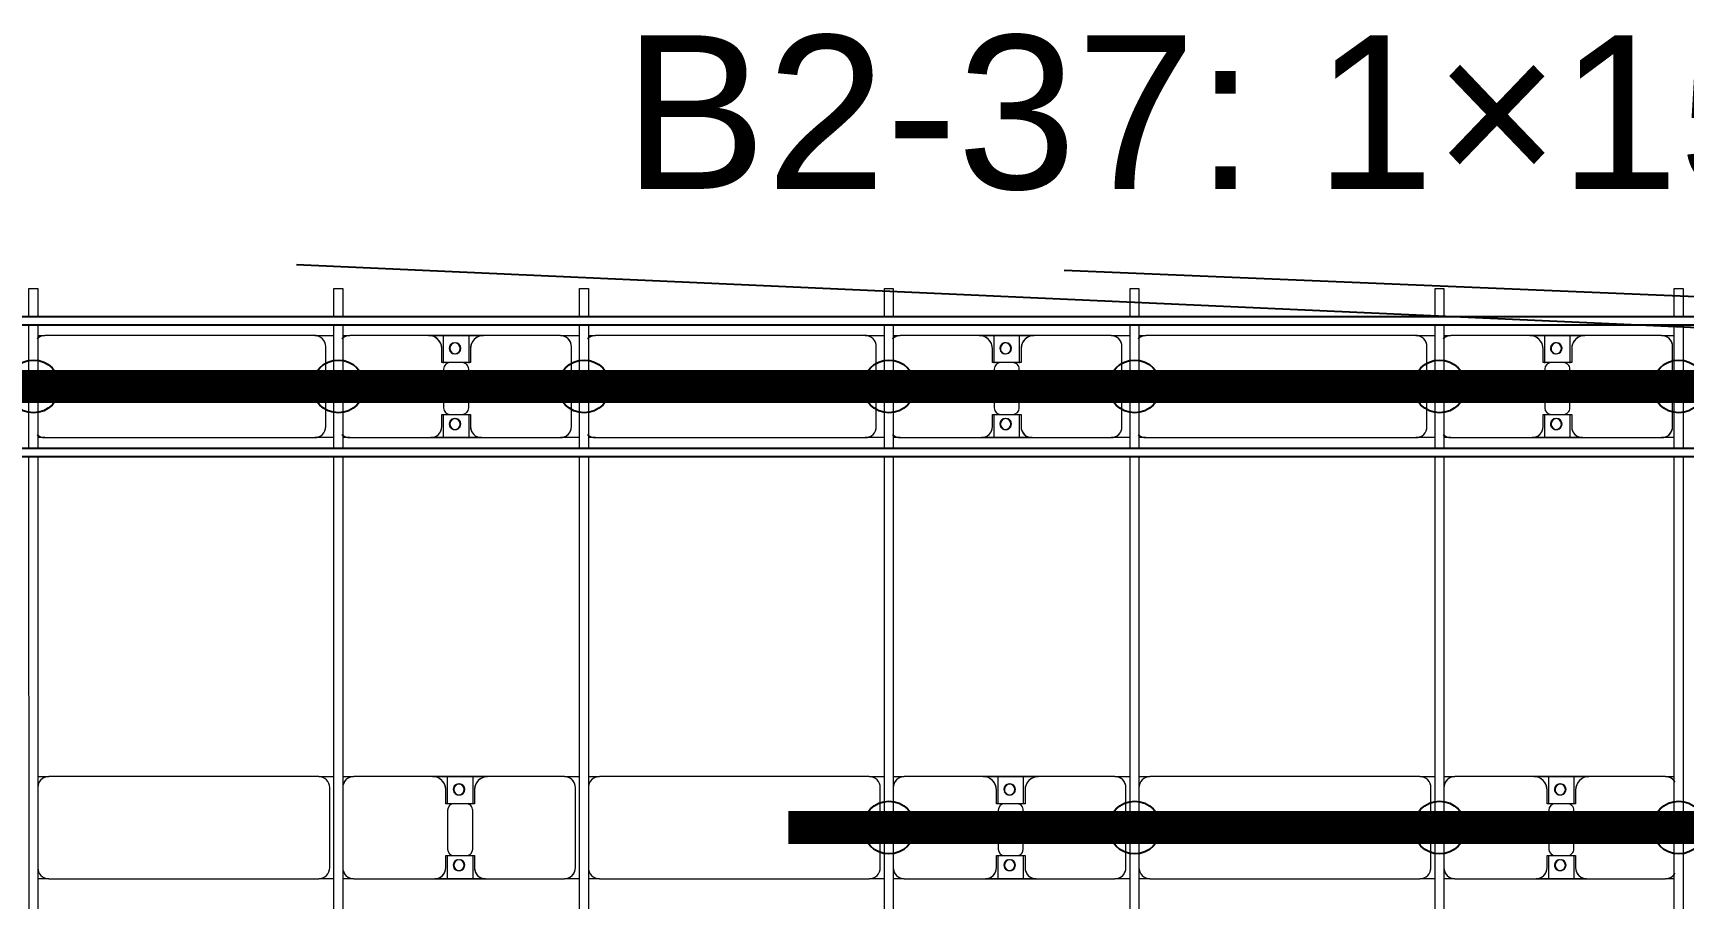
# Model space of a CAD drawing. Header units: millimetres. Extents: x -248177 to 167033, y 156986 to 268923.
# Drawn here: x -239125 to -231603, y 232405 to 236351 of the extents above; entities that cross this region are included whole.
import ezdxf

# ---------------------------------------------------------------- set-up
doc = ezdxf.new("R2010")
doc.units = ezdxf.units.MM
for name, color, linetype, lineweight in [('A-DETL-MBND', 5, 'Continuous', 9), ('A-GENM', 13, 'Continuous', 9), ('S-BEAM', 12, 'Continuous', 9)]:
    doc.layers.add(name, color=color, linetype=linetype, lineweight=lineweight)
for name, color, linetype in [('GC-DAY NEO', 5, 'Continuous'), ('GC-GHI CHU', 2, 'Continuous'), ('GC-HOP 40x60 GIA CUONG', 1, 'Continuous')]:
    doc.layers.add(name, color=color, linetype=linetype)
doc.styles.add('GC_VN', font='arial.ttf')

# ---------------------------------------------------------------- blocks, each defined once
blk = doc.blocks.new('Dai phao do pin - DẢI PHAO ĐỠ PIN-15697-BỐ TRÍ KHUNG KẾT CẤU BÈ PIN 02')
at = {"layer": 'A-DETL-MBND', "color": 8}
for p, q in [((-652.2, 241.6), (-620.3, 241.6)), ((-652.2, 241.6), (-620.3, 241.6)), ((610.3, 241.6), (-620.3, 241.6)), ((610.3, 241.6), (697.8, 241.6)), ((610.3, 241.6), (697.8, 241.6)), ((737.8, 241.6), (769.7, 241.6)), ((737.8, 241.6), (769.7, 241.6)), ((1129.7, 241.6), (769.7, 241.6)), ((1129.7, 241.6), (1312.2, 241.6)), ((1312.2, 241.6), (1129.7, 241.6)), ((1197.8, 241.6), (1380.3, 241.6)), ((1197.8, 116.2), (1197.8, 241.6)), ((1380.3, 241.6), (1197.8, 241.6)), ((1312.2, 241.6), (1312.2, 116.2)), ((1730.3, 241.6), (1380.3, 241.6)), ((1730.3, 241.6), (1817.8, 241.6)), ((1730.3, 241.6), (1817.8, 241.6)), ((1857.8, 241.6), (1889.7, 241.6)), ((1857.8, 241.6), (1889.7, 241.6)), ((3120.3, 241.6), (1889.7, 241.6)), ((3120.3, 241.6), (3207.8, 241.6)), ((3120.3, 241.6), (3207.8, 241.6)), ((3247.8, 241.6), (3279.7, 241.6)), ((3247.8, 241.6), (3279.7, 241.6)), ((3639.7, 241.6), (3279.7, 241.6)), ((3639.7, 241.6), (3822.2, 241.6)), ((3822.2, 241.6), (3639.7, 241.6)), ((3707.8, 241.6), (3890.3, 241.6)), ((3707.8, 116.2), (3707.8, 241.6)), ((3890.3, 241.6), (3707.8, 241.6)), ((3822.2, 241.6), (3822.2, 116.2)), ((4240.3, 241.6), (3890.3, 241.6)), ((4240.3, 241.6), (4327.8, 241.6)), ((4240.3, 241.6), (4327.8, 241.6)), ((4367.8, 241.6), (4399.7, 241.6)), ((4367.8, 241.6), (4399.7, 241.6)), ((5630.3, 241.6), (4399.7, 241.6)), ((5630.3, 241.6), (5717.8, 241.6)), ((5630.3, 241.6), (5717.8, 241.6)), ((5757.8, 241.6), (5789.7, 241.6)), ((5757.8, 241.6), (5789.7, 241.6)), ((6149.7, 241.6), (5789.7, 241.6)), ((6149.7, 241.6), (6332.2, 241.6)), ((6332.2, 241.6), (6149.7, 241.6)), ((6217.8, 241.6), (6400.3, 241.6)), ((6217.8, 116.2), (6217.8, 241.6)), ((6400.3, 241.6), (6217.8, 241.6)), ((6332.2, 241.6), (6332.2, 116.2)), ((6750.3, 241.6), (6400.3, 241.6)), ((6750.3, 241.6), (6807.8, 241.6)), ((6750.3, 241.6), (6807.8, 241.6)), ((660.3, -173.4), (660.3, 191.6)), ((1189.7, 118.2), (1189.7, 181.6)), ((1320.3, 181.6), (1320.3, 118.2)), ((1780.3, -173.4), (1780.3, 191.6)), ((3170.3, -173.4), (3170.3, 191.6)), ((3699.7, 118.2), (3699.7, 181.6)), ((3830.3, 181.6), (3830.3, 118.2)), ((4290.3, -173.4), (4290.3, 191.6)), ((5680.3, -173.4), (5680.3, 191.6)), ((6209.7, 118.2), (6209.7, 181.6)), ((6340.3, 181.6), (6340.3, 118.2)), ((6800.3, -173.4), (6800.3, 191.6)), ((1282.2, 118.2), (1189.7, 118.2)), ((1197.8, 88.2), (1197.8, -88.2)), ((1320.3, 118.2), (1227.8, 118.2)), ((1312.2, -88.2), (1312.2, 88.2)), ((3792.2, 118.2), (3699.7, 118.2)), ((3707.8, 88.2), (3707.8, -88.2)), ((3830.3, 118.2), (3737.8, 118.2)), ((3822.2, -88.2), (3822.2, 88.2)), ((6302.2, 118.2), (6209.7, 118.2)), ((6217.8, 88.2), (6217.8, -88.2)), ((6340.3, 118.2), (6247.8, 118.2)), ((6332.2, -88.2), (6332.2, 88.2)), ((1189.7, -173.4), (1189.7, -118.2)), ((1189.7, -118.2), (1282.2, -118.2)), ((1197.8, -223.4), (1197.8, -116.2)), ((1227.8, -118.2), (1320.3, -118.2)), ((1312.2, -116.2), (1312.2, -223.4)), ((1320.3, -118.2), (1320.3, -173.4)), ((3699.7, -173.4), (3699.7, -118.2)), ((3699.7, -118.2), (3792.2, -118.2)), ((3707.8, -223.4), (3707.8, -116.2)), ((3737.8, -118.2), (3830.3, -118.2)), ((3822.2, -116.2), (3822.2, -223.4)), ((3830.3, -118.2), (3830.3, -173.4)), ((6209.7, -173.4), (6209.7, -118.2)), ((6209.7, -118.2), (6302.2, -118.2)), ((6217.8, -223.4), (6217.8, -116.2)), ((6247.8, -118.2), (6340.3, -118.2)), ((6332.2, -116.2), (6332.2, -223.4)), ((6340.3, -118.2), (6340.3, -173.4)), ((-620.3, -223.4), (-652.2, -223.4)), ((-620.3, -223.4), (-652.2, -223.4)), ((-620.3, -223.4), (610.3, -223.4)), ((697.8, -223.4), (610.3, -223.4)), ((697.8, -223.4), (610.3, -223.4)), ((769.7, -223.4), (737.8, -223.4)), ((769.7, -223.4), (737.8, -223.4)), ((769.7, -223.4), (1139.7, -223.4)), ((1312.2, -223.4), (1139.7, -223.4)), ((1139.7, -223.4), (1312.2, -223.4)), ((1370.3, -223.4), (1197.8, -223.4)), ((1197.8, -223.4), (1370.3, -223.4)), ((1370.3, -223.4), (1730.3, -223.4)), ((1817.8, -223.4), (1730.3, -223.4)), ((1817.8, -223.4), (1730.3, -223.4)), ((1889.7, -223.4), (1857.8, -223.4)), ((1889.7, -223.4), (1857.8, -223.4)), ((1889.7, -223.4), (3120.3, -223.4)), ((3207.8, -223.4), (3120.3, -223.4)), ((3207.8, -223.4), (3120.3, -223.4)), ((3279.7, -223.4), (3247.8, -223.4)), ((3279.7, -223.4), (3247.8, -223.4)), ((3279.7, -223.4), (3649.7, -223.4)), ((3822.2, -223.4), (3649.7, -223.4)), ((3649.7, -223.4), (3822.2, -223.4)), ((3880.3, -223.4), (3707.8, -223.4)), ((3707.8, -223.4), (3880.3, -223.4)), ((3880.3, -223.4), (4240.3, -223.4)), ((4327.8, -223.4), (4240.3, -223.4)), ((4327.8, -223.4), (4240.3, -223.4)), ((4399.7, -223.4), (4367.8, -223.4)), ((4399.7, -223.4), (4367.8, -223.4)), ((4399.7, -223.4), (5630.3, -223.4)), ((5717.8, -223.4), (5630.3, -223.4)), ((5717.8, -223.4), (5630.3, -223.4)), ((5789.7, -223.4), (5757.8, -223.4)), ((5789.7, -223.4), (5757.8, -223.4)), ((5789.7, -223.4), (6159.7, -223.4)), ((6332.2, -223.4), (6159.7, -223.4)), ((6159.7, -223.4), (6332.2, -223.4)), ((6390.3, -223.4), (6217.8, -223.4)), ((6217.8, -223.4), (6390.3, -223.4)), ((6390.3, -223.4), (6750.3, -223.4)), ((6807.8, -223.4), (6750.3, -223.4)), ((6807.8, -223.4), (6750.3, -223.4))]:
    blk.add_line(p, q, dxfattribs=at)
for centre, radius, start, end in [((-620.3, 191.6), 50, 90, 135), ((-620.3, 191.6), 50, 105, 135), ((610.3, 191.6), 50, 360, 90), ((610.3, 191.6), 50, 60, 90), ((769.7, 191.6), 50, 90, 135), ((769.7, 191.6), 50, 105, 135), ((1129.7, 181.6), 60, 360, 90), ((1129.7, 181.6), 60, 360, 60), ((1380.3, 181.6), 60, 90, 180), ((1380.3, 181.6), 60, 120, 180), ((1730.3, 191.6), 50, 360, 90), ((1730.3, 191.6), 50, 360, 75), ((1889.7, 191.6), 50, 90, 135), ((1889.7, 191.6), 50, 105, 135), ((3120.3, 191.6), 50, 360, 90), ((3120.3, 191.6), 50, 60, 90), ((3279.7, 191.6), 50, 90, 135), ((3279.7, 191.6), 50, 105, 135), ((3639.7, 181.6), 60, 360, 90), ((3639.7, 181.6), 60, 360, 60), ((3890.3, 181.6), 60, 90, 180), ((3890.3, 181.6), 60, 120, 180), ((4240.3, 191.6), 50, 360, 90), ((4240.3, 191.6), 50, 360, 75), ((4399.7, 191.6), 50, 90, 135), ((4399.7, 191.6), 50, 105, 135), ((5630.3, 191.6), 50, 360, 90), ((5630.3, 191.6), 50, 60, 90), ((5789.7, 191.6), 50, 90, 135), ((5789.7, 191.6), 50, 105, 135), ((6149.7, 181.6), 60, 0, 90), ((6149.7, 181.6), 60, 0, 60), ((6400.3, 181.6), 60, 90, 180), ((6400.3, 181.6), 60, 120, 180), ((6750.3, 191.6), 50, 360, 90), ((6750.3, 191.6), 50, 360, 75), ((610.3, 191.6), 50, 15, 30), ((1248.6, 183.2), 25, 360, 180), ((1248.6, 183.2), 25, 180, 0), ((1248.6, 183.2), 25, 360, 165), ((1251.4, 183.2), 25, 0, 180), ((1251.4, 183.2), 25, 90, 180), ((1251.4, 183.2), 25, 180, 360), ((1251.4, 183.2), 25, 180, 300), ((1248.6, 183.2), 25, 210, 360), ((1251.4, 183.2), 25, 15, 75), ((1251.4, 183.2), 25, 330, 345), ((3120.3, 191.6), 50, 15, 30), ((3758.6, 183.2), 25, 0, 180), ((3758.6, 183.2), 25, 180, 0), ((3758.6, 183.2), 25, 0, 165), ((3761.4, 183.2), 25, 0, 180), ((3761.4, 183.2), 25, 90, 180), ((3761.4, 183.2), 25, 180, 0), ((3761.4, 183.2), 25, 180, 300), ((3758.6, 183.2), 25, 210, 0), ((3761.4, 183.2), 25, 15, 75), ((3761.4, 183.2), 25, 330, 345), ((5630.3, 191.6), 50, 15, 30), ((6268.6, 183.2), 25, 0, 180), ((6268.6, 183.2), 25, 180, 0), ((6268.6, 183.2), 25, 0, 165), ((6271.4, 183.2), 25, 0, 180), ((6271.4, 183.2), 25, 90, 180), ((6271.4, 183.2), 25, 180, 0), ((6271.4, 183.2), 25, 180, 300), ((6268.6, 183.2), 25, 210, 0), ((6271.4, 183.2), 25, 15, 75), ((6271.4, 183.2), 25, 330, 345), ((1227.8, 88.2), 30, 90, 180), ((1282.2, 88.2), 30, 360, 90), ((3737.8, 88.2), 30, 90, 180), ((3792.2, 88.2), 30, 360, 90), ((6247.8, 88.2), 30, 90, 180), ((6302.2, 88.2), 30, 360, 90), ((1227.8, -88.2), 30, 180, 270), ((1248.6, -161.8), 25, 0, 180), ((1248.6, -161.8), 25, 105, 165), ((1251.4, -161.8), 25, 0, 180), ((1251.4, -161.8), 25, 105, 180), ((1248.6, -161.8), 25, 360, 75), ((1251.4, -161.8), 25, 15, 75), ((1282.2, -88.2), 30, 270, 360), ((3737.8, -88.2), 30, 180, 270), ((3758.6, -161.8), 25, 0, 180), ((3758.6, -161.8), 25, 105, 165), ((3761.4, -161.8), 25, 360, 180), ((3761.4, -161.8), 25, 105, 180), ((3758.6, -161.8), 25, 360, 75), ((3761.4, -161.8), 25, 15, 75), ((3792.2, -88.2), 30, 270, 360), ((6247.8, -88.2), 30, 180, 270), ((6268.6, -161.8), 25, 0, 180), ((6268.6, -161.8), 25, 105, 165), ((6271.4, -161.8), 25, 0, 180), ((6271.4, -161.8), 25, 105, 180), ((6268.6, -161.8), 25, 0, 75), ((6271.4, -161.8), 25, 15, 75), ((6302.2, -88.2), 30, 270, 0), ((-620.3, -173.4), 50, 225, 270), ((-620.3, -173.4), 50, 240, 270), ((610.3, -173.4), 50, 270, 360), ((610.3, -173.4), 50, 285, 300), ((610.3, -173.4), 50, 330, 360), ((769.7, -173.4), 50, 225, 270), ((769.7, -173.4), 50, 225, 255), ((1139.7, -173.4), 50, 270, 360), ((1139.7, -173.4), 50, 285, 360), ((1248.6, -161.8), 25, 180, 0), ((1248.6, -161.8), 25, 195, 360), ((1251.4, -161.8), 25, 180, 0), ((1251.4, -161.8), 25, 180, 270), ((1251.4, -161.8), 25, 285, 345), ((1370.3, -173.4), 50, 180, 270), ((1370.3, -173.4), 50, 180, 255), ((1730.3, -173.4), 50, 270, 360), ((1730.3, -173.4), 50, 285, 360), ((1889.7, -173.4), 50, 225, 270), ((1889.7, -173.4), 50, 240, 270), ((3120.3, -173.4), 50, 270, 360), ((3120.3, -173.4), 50, 285, 300), ((3120.3, -173.4), 50, 330, 360), ((3279.7, -173.4), 50, 225, 270), ((3279.7, -173.4), 50, 225, 255), ((3649.7, -173.4), 50, 270, 360), ((3649.7, -173.4), 50, 285, 0), ((3758.6, -161.8), 25, 180, 0), ((3758.6, -161.8), 25, 195, 360), ((3761.4, -161.8), 25, 180, 0), ((3761.4, -161.8), 25, 180, 270), ((3761.4, -161.8), 25, 285, 345), ((3880.3, -173.4), 50, 180, 270), ((3880.3, -173.4), 50, 180, 255), ((4240.3, -173.4), 50, 270, 360), ((4240.3, -173.4), 50, 285, 360), ((4399.7, -173.4), 50, 225, 270), ((4399.7, -173.4), 50, 240, 270), ((5630.3, -173.4), 50, 270, 360), ((5630.3, -173.4), 50, 285, 300), ((5630.3, -173.4), 50, 330, 360), ((5789.7, -173.4), 50, 225, 270), ((5789.7, -173.4), 50, 225, 255), ((6159.7, -173.4), 50, 270, 0), ((6159.7, -173.4), 50, 285, 0), ((6268.6, -161.8), 25, 180, 0), ((6268.6, -161.8), 25, 195, 0), ((6271.4, -161.8), 25, 180, 0), ((6271.4, -161.8), 25, 180, 270), ((6271.4, -161.8), 25, 285, 345), ((6390.3, -173.4), 50, 180, 270), ((6390.3, -173.4), 50, 180, 255), ((6750.3, -173.4), 50, 270, 360), ((6750.3, -173.4), 50, 285, 360)]:
    blk.add_arc(centre, radius, start, end, dxfattribs=at)
blk = doc.blocks.new('Dai phao do pin - DẢI PHAO ĐỠ PIN-V36-BỐ TRÍ KHUNG KẾT CẤU BÈ PIN 02')
at = {"layer": 'A-DETL-MBND', "color": 8}
for p, q in [((-670.3, 241.6), (-620.3, 241.6)), ((-670.3, 241.6), (-620.3, 241.6)), ((610.3, 241.6), (-620.3, 241.6)), ((610.3, 241.6), (679.7, 241.6)), ((610.3, 241.6), (679.7, 241.6)), ((719.7, 241.6), (769.7, 241.6)), ((719.7, 241.6), (769.7, 241.6)), ((1129.7, 241.6), (769.7, 241.6)), ((1129.7, 241.6), (1312.2, 241.6)), ((1312.2, 241.6), (1129.7, 241.6)), ((1197.8, 241.6), (1380.3, 241.6)), ((1197.8, 116.2), (1197.8, 241.6)), ((1380.3, 241.6), (1197.8, 241.6)), ((1312.2, 241.6), (1312.2, 116.2)), ((1730.3, 241.6), (1380.3, 241.6)), ((1730.3, 241.6), (1799.7, 241.6)), ((1730.3, 241.6), (1799.7, 241.6)), ((1839.7, 241.6), (1889.7, 241.6)), ((1839.7, 241.6), (1889.7, 241.6)), ((3120.3, 241.6), (1889.7, 241.6)), ((3120.3, 241.6), (3189.7, 241.6)), ((3120.3, 241.6), (3189.7, 241.6)), ((3229.7, 241.6), (3279.7, 241.6)), ((3229.7, 241.6), (3279.7, 241.6)), ((3639.7, 241.6), (3279.7, 241.6)), ((3639.7, 241.6), (3822.2, 241.6)), ((3822.2, 241.6), (3639.7, 241.6)), ((3707.8, 241.6), (3890.3, 241.6)), ((3707.8, 116.2), (3707.8, 241.6)), ((3890.3, 241.6), (3707.8, 241.6)), ((3822.2, 241.6), (3822.2, 116.2)), ((4240.3, 241.6), (3890.3, 241.6)), ((4240.3, 241.6), (4309.7, 241.6)), ((4240.3, 241.6), (4309.7, 241.6)), ((4349.7, 241.6), (4399.7, 241.6)), ((4349.7, 241.6), (4399.7, 241.6)), ((5630.3, 241.6), (4399.7, 241.6)), ((5630.3, 241.6), (5699.7, 241.6)), ((5630.3, 241.6), (5699.7, 241.6)), ((5739.7, 241.6), (5789.7, 241.6)), ((5739.7, 241.6), (5789.7, 241.6)), ((6149.7, 241.6), (5789.7, 241.6)), ((6149.7, 241.6), (6332.2, 241.6)), ((6332.2, 241.6), (6149.7, 241.6)), ((6217.8, 241.6), (6400.3, 241.6)), ((6217.8, 116.2), (6217.8, 241.6)), ((6400.3, 241.6), (6217.8, 241.6)), ((6332.2, 241.6), (6332.2, 116.2)), ((6750.3, 241.6), (6400.3, 241.6)), ((6750.3, 241.6), (6789.7, 241.6)), ((6750.3, 241.6), (6789.7, 241.6)), ((660.3, -173.4), (660.3, 191.6)), ((1189.7, 118.2), (1189.7, 181.6)), ((1320.3, 181.6), (1320.3, 118.2)), ((1780.3, -173.4), (1780.3, 191.6)), ((3170.3, -173.4), (3170.3, 191.6)), ((3699.7, 118.2), (3699.7, 181.6)), ((3830.3, 181.6), (3830.3, 118.2)), ((4290.3, -173.4), (4290.3, 191.6)), ((5680.3, -173.4), (5680.3, 191.6)), ((6209.7, 118.2), (6209.7, 181.6)), ((6340.3, 181.6), (6340.3, 118.2)), ((1282.2, 118.2), (1189.7, 118.2)), ((1197.8, 88.2), (1197.8, -88.2)), ((1320.3, 118.2), (1227.8, 118.2)), ((1312.2, -88.2), (1312.2, 88.2)), ((3792.2, 118.2), (3699.7, 118.2)), ((3707.8, 88.2), (3707.8, -88.2)), ((3830.3, 118.2), (3737.8, 118.2)), ((3822.2, -88.2), (3822.2, 88.2)), ((6302.2, 118.2), (6209.7, 118.2)), ((6217.8, 88.2), (6217.8, -88.2)), ((6340.3, 118.2), (6247.8, 118.2)), ((6332.2, -88.2), (6332.2, 88.2)), ((1189.7, -173.4), (1189.7, -118.2)), ((1189.7, -118.2), (1282.2, -118.2)), ((1197.8, -223.4), (1197.8, -116.2)), ((1227.8, -118.2), (1320.3, -118.2)), ((1312.2, -116.2), (1312.2, -223.4)), ((1320.3, -118.2), (1320.3, -173.4)), ((3699.7, -173.4), (3699.7, -118.2)), ((3699.7, -118.2), (3792.2, -118.2)), ((3707.8, -223.4), (3707.8, -116.2)), ((3737.8, -118.2), (3830.3, -118.2)), ((3822.2, -116.2), (3822.2, -223.4)), ((3830.3, -118.2), (3830.3, -173.4)), ((6209.7, -173.4), (6209.7, -118.2)), ((6209.7, -118.2), (6302.2, -118.2)), ((6217.8, -223.4), (6217.8, -116.2)), ((6247.8, -118.2), (6340.3, -118.2)), ((6332.2, -116.2), (6332.2, -223.4)), ((6340.3, -118.2), (6340.3, -173.4)), ((-620.3, -223.4), (-670.3, -223.4)), ((-620.3, -223.4), (-670.3, -223.4)), ((-620.3, -223.4), (610.3, -223.4)), ((679.7, -223.4), (610.3, -223.4)), ((679.7, -223.4), (610.3, -223.4)), ((769.7, -223.4), (719.7, -223.4)), ((769.7, -223.4), (719.7, -223.4)), ((769.7, -223.4), (1139.7, -223.4)), ((1312.2, -223.4), (1139.7, -223.4)), ((1139.7, -223.4), (1312.2, -223.4)), ((1370.3, -223.4), (1197.8, -223.4)), ((1197.8, -223.4), (1370.3, -223.4)), ((1370.3, -223.4), (1730.3, -223.4)), ((1799.7, -223.4), (1730.3, -223.4)), ((1799.7, -223.4), (1730.3, -223.4)), ((1889.7, -223.4), (1839.7, -223.4)), ((1889.7, -223.4), (1839.7, -223.4)), ((1889.7, -223.4), (3120.3, -223.4)), ((3189.7, -223.4), (3120.3, -223.4)), ((3189.7, -223.4), (3120.3, -223.4)), ((3279.7, -223.4), (3229.7, -223.4)), ((3279.7, -223.4), (3229.7, -223.4)), ((3279.7, -223.4), (3649.7, -223.4)), ((3822.2, -223.4), (3649.7, -223.4)), ((3649.7, -223.4), (3822.2, -223.4)), ((3880.3, -223.4), (3707.8, -223.4)), ((3707.8, -223.4), (3880.3, -223.4)), ((3880.3, -223.4), (4240.3, -223.4)), ((4309.7, -223.4), (4240.3, -223.4)), ((4309.7, -223.4), (4240.3, -223.4)), ((4399.7, -223.4), (4349.7, -223.4)), ((4399.7, -223.4), (4349.7, -223.4)), ((4399.7, -223.4), (5630.3, -223.4)), ((5699.7, -223.4), (5630.3, -223.4)), ((5699.7, -223.4), (5630.3, -223.4)), ((5789.7, -223.4), (5739.7, -223.4)), ((5789.7, -223.4), (5739.7, -223.4)), ((5789.7, -223.4), (6159.7, -223.4)), ((6332.2, -223.4), (6159.7, -223.4)), ((6159.7, -223.4), (6332.2, -223.4)), ((6390.3, -223.4), (6217.8, -223.4)), ((6217.8, -223.4), (6390.3, -223.4)), ((6390.3, -223.4), (6750.3, -223.4)), ((6789.7, -223.4), (6750.3, -223.4)), ((6789.7, -223.4), (6750.3, -223.4))]:
    blk.add_line(p, q, dxfattribs=at)
for centre, radius, start, end in [((-620.3, 191.6), 50, 90, 180), ((-620.3, 191.6), 50, 105, 135), ((610.3, 191.6), 50, 360, 90), ((610.3, 191.6), 50, 60, 90), ((769.7, 191.6), 50, 90, 180), ((769.7, 191.6), 50, 105, 180), ((1129.7, 181.6), 60, 360, 90), ((1129.7, 181.6), 60, 360, 60), ((1380.3, 181.6), 60, 90, 180), ((1380.3, 181.6), 60, 120, 180), ((1730.3, 191.6), 50, 360, 90), ((1730.3, 191.6), 50, 360, 75), ((1889.7, 191.6), 50, 90, 180), ((1889.7, 191.6), 50, 105, 135), ((3120.3, 191.6), 50, 360, 90), ((3120.3, 191.6), 50, 60, 90), ((3279.7, 191.6), 50, 90, 180), ((3279.7, 191.6), 50, 105, 180), ((3639.7, 181.6), 60, 360, 90), ((3639.7, 181.6), 60, 360, 60), ((3890.3, 181.6), 60, 90, 180), ((3890.3, 181.6), 60, 120, 180), ((4240.3, 191.6), 50, 360, 90), ((4240.3, 191.6), 50, 360, 75), ((4399.7, 191.6), 50, 90, 180), ((4399.7, 191.6), 50, 105, 135), ((5630.3, 191.6), 50, 360, 90), ((5630.3, 191.6), 50, 60, 90), ((5789.7, 191.6), 50, 90, 180), ((5789.7, 191.6), 50, 105, 180), ((6149.7, 181.6), 60, 0, 90), ((6149.7, 181.6), 60, 0, 60), ((6400.3, 181.6), 60, 90, 180), ((6400.3, 181.6), 60, 120, 180), ((6750.3, 191.6), 50, 30, 90), ((6750.3, 191.6), 50, 30, 75), ((-620.3, 191.6), 50, 150, 180), ((610.3, 191.6), 50, 15, 30), ((1248.6, 183.2), 25, 360, 180), ((1248.6, 183.2), 25, 180, 0), ((1248.6, 183.2), 25, 360, 165), ((1251.4, 183.2), 25, 0, 180), ((1251.4, 183.2), 25, 90, 180), ((1251.4, 183.2), 25, 180, 360), ((1251.4, 183.2), 25, 180, 300), ((1248.6, 183.2), 25, 210, 360), ((1251.4, 183.2), 25, 15, 75), ((1251.4, 183.2), 25, 330, 345), ((1889.7, 191.6), 50, 150, 180), ((3120.3, 191.6), 50, 15, 30), ((3758.6, 183.2), 25, 0, 180), ((3758.6, 183.2), 25, 180, 0), ((3758.6, 183.2), 25, 0, 165), ((3761.4, 183.2), 25, 0, 180), ((3761.4, 183.2), 25, 90, 180), ((3761.4, 183.2), 25, 180, 0), ((3761.4, 183.2), 25, 180, 300), ((3758.6, 183.2), 25, 210, 0), ((3761.4, 183.2), 25, 15, 75), ((3761.4, 183.2), 25, 330, 345), ((4399.7, 191.6), 50, 150, 180), ((5630.3, 191.6), 50, 15, 30), ((6268.6, 183.2), 25, 0, 180), ((6268.6, 183.2), 25, 180, 0), ((6268.6, 183.2), 25, 0, 165), ((6271.4, 183.2), 25, 0, 180), ((6271.4, 183.2), 25, 90, 180), ((6271.4, 183.2), 25, 180, 0), ((6271.4, 183.2), 25, 180, 300), ((6268.6, 183.2), 25, 210, 0), ((6271.4, 183.2), 25, 15, 75), ((6271.4, 183.2), 25, 330, 345), ((1227.8, 88.2), 30, 90, 180), ((1282.2, 88.2), 30, 360, 90), ((3737.8, 88.2), 30, 90, 180), ((3792.2, 88.2), 30, 360, 90), ((6247.8, 88.2), 30, 90, 180), ((6302.2, 88.2), 30, 360, 90), ((1227.8, -88.2), 30, 180, 270), ((1248.6, -161.8), 25, 0, 180), ((1248.6, -161.8), 25, 105, 165), ((1251.4, -161.8), 25, 0, 180), ((1251.4, -161.8), 25, 105, 180), ((1248.6, -161.8), 25, 360, 75), ((1251.4, -161.8), 25, 15, 75), ((1282.2, -88.2), 30, 270, 360), ((3737.8, -88.2), 30, 180, 270), ((3758.6, -161.8), 25, 0, 180), ((3758.6, -161.8), 25, 105, 165), ((3761.4, -161.8), 25, 360, 180), ((3761.4, -161.8), 25, 105, 180), ((3758.6, -161.8), 25, 360, 75), ((3761.4, -161.8), 25, 15, 75), ((3792.2, -88.2), 30, 270, 360), ((6247.8, -88.2), 30, 180, 270), ((6268.6, -161.8), 25, 0, 180), ((6268.6, -161.8), 25, 105, 165), ((6271.4, -161.8), 25, 0, 180), ((6271.4, -161.8), 25, 105, 180), ((6268.6, -161.8), 25, 0, 75), ((6271.4, -161.8), 25, 15, 75), ((6302.2, -88.2), 30, 270, 0), ((-620.3, -173.4), 50, 180, 270), ((-620.3, -173.4), 50, 180, 210), ((-620.3, -173.4), 50, 240, 270), ((610.3, -173.4), 50, 270, 360), ((610.3, -173.4), 50, 285, 300), ((610.3, -173.4), 50, 330, 360), ((769.7, -173.4), 50, 180, 270), ((769.7, -173.4), 50, 180, 255), ((1139.7, -173.4), 50, 270, 360), ((1139.7, -173.4), 50, 285, 360), ((1248.6, -161.8), 25, 180, 0), ((1248.6, -161.8), 25, 195, 360), ((1251.4, -161.8), 25, 180, 0), ((1251.4, -161.8), 25, 180, 270), ((1251.4, -161.8), 25, 285, 345), ((1370.3, -173.4), 50, 180, 270), ((1370.3, -173.4), 50, 180, 255), ((1730.3, -173.4), 50, 270, 360), ((1730.3, -173.4), 50, 285, 360), ((1889.7, -173.4), 50, 180, 270), ((1889.7, -173.4), 50, 180, 210), ((1889.7, -173.4), 50, 240, 270), ((3120.3, -173.4), 50, 270, 360), ((3120.3, -173.4), 50, 285, 300), ((3120.3, -173.4), 50, 330, 360), ((3279.7, -173.4), 50, 180, 270), ((3279.7, -173.4), 50, 180, 255), ((3649.7, -173.4), 50, 270, 360), ((3649.7, -173.4), 50, 285, 0), ((3758.6, -161.8), 25, 180, 0), ((3758.6, -161.8), 25, 195, 360), ((3761.4, -161.8), 25, 180, 0), ((3761.4, -161.8), 25, 180, 270), ((3761.4, -161.8), 25, 285, 345), ((3880.3, -173.4), 50, 180, 270), ((3880.3, -173.4), 50, 180, 255), ((4240.3, -173.4), 50, 270, 360), ((4240.3, -173.4), 50, 285, 360), ((4399.7, -173.4), 50, 180, 270), ((4399.7, -173.4), 50, 180, 210), ((4399.7, -173.4), 50, 240, 270), ((5630.3, -173.4), 50, 270, 360), ((5630.3, -173.4), 50, 285, 300), ((5630.3, -173.4), 50, 330, 360), ((5789.7, -173.4), 50, 180, 270), ((5789.7, -173.4), 50, 180, 255), ((6159.7, -173.4), 50, 270, 0), ((6159.7, -173.4), 50, 285, 0), ((6268.6, -161.8), 25, 180, 0), ((6268.6, -161.8), 25, 195, 0), ((6271.4, -161.8), 25, 180, 0), ((6271.4, -161.8), 25, 180, 270), ((6271.4, -161.8), 25, 285, 345), ((6390.3, -173.4), 50, 180, 270), ((6390.3, -173.4), 50, 180, 255), ((6750.3, -173.4), 50, 270, 330), ((6750.3, -173.4), 50, 285, 330)]:
    blk.add_arc(centre, radius, start, end, dxfattribs=at)
blk = doc.blocks.new('Dầm C52 - Dầm C52-24591-BỐ TRÍ KHUNG KẾT CẤU BÈ PIN 02')
at = {"layer": 'S-BEAM', "color": 1}
for p, q in [((20809.3, 20), (26769.3, 20)), ((26809.3, 20), (27369.3, 20)), ((27409.3, 20), (27536.5, 20)), ((27536.5, 20), (27536.5, -20)), ((26769.3, -20), (20809.3, -20)), ((27369.3, -20), (26809.3, -20)), ((27536.5, -20), (27409.3, -20))]:
    blk.add_line(p, q, dxfattribs=at)
blk = doc.blocks.new('Dầm C52 - Hộp 40x60-25238-BỐ TRÍ KHUNG KẾT CẤU BÈ PIN 02')
at = {"layer": 'S-BEAM', "color": 3, "lineweight": 25}
for p, q in [((-152122.8, 20), (-79694.5, 20)), ((-79694.5, -20), (-152122.8, -20))]:
    blk.add_line(p, q, dxfattribs=at)
blk = doc.blocks.new('Dầm C52 - Hộp 40x60-25155-BỐ TRÍ KHUNG KẾT CẤU BÈ PIN 02')
at = {"layer": 'S-BEAM', "color": 3, "lineweight": 25}
for p, q in [((-14260.6, 20), (14260.6, 20)), ((14260.6, -20), (-14260.6, -20))]:
    blk.add_line(p, q, dxfattribs=at)
blk = doc.blocks.new('HOBANMONG_BEPIN 2_rvt-1-BỐ TRÍ KHUNG KẾT CẤU BÈ PIN 02')
at = {"layer": 'A-GENM', "lineweight": 9, "rotation": 0.0007586094741477002}
for name, p in [('Dai phao do pin - DẢI PHAO ĐỠ PIN-15697-BỐ TRÍ KHUNG KẾT CẤU BÈ PIN 02', (-238451, 234730.8)), ('Dai phao do pin - DẢI PHAO ĐỠ PIN-V36-BỐ TRÍ KHUNG KẾT CẤU BÈ PIN 02', (-238432.8, 232720.8))]:
    blk.add_blockref(name, p, dxfattribs=at)
at = {"layer": 'S-BEAM', "lineweight": 9}
for name, p, rotation in [('Dầm C52 - Dầm C52-24591-BỐ TRÍ KHUNG KẾT CẤU BÈ PIN 02', (-239122.8, 207649.8), 90.00075860989138), ('Dầm C52 - Dầm C52-24591-BỐ TRÍ KHUNG KẾT CẤU BÈ PIN 02', (-237732.8, 207649.8), 90.00075860989138), ('Dầm C52 - Dầm C52-24591-BỐ TRÍ KHUNG KẾT CẤU BÈ PIN 02', (-236612.8, 207649.8), 90.00075860989138), ('Dầm C52 - Dầm C52-24591-BỐ TRÍ KHUNG KẾT CẤU BÈ PIN 02', (-235222.8, 207649.8), 90.00075860989138), ('Dầm C52 - Dầm C52-24591-BỐ TRÍ KHUNG KẾT CẤU BÈ PIN 02', (-234102.8, 207649.8), 90.00075860989138), ('Dầm C52 - Dầm C52-24591-BỐ TRÍ KHUNG KẾT CẤU BÈ PIN 02', (-232712.8, 207649.9), 90.00075860989138), ('Dầm C52 - Dầm C52-24591-BỐ TRÍ KHUNG KẾT CẤU BÈ PIN 02', (-231622.8, 207649.9), 90.00075860989138), ('Dầm C52 - Hộp 40x60-25155-BỐ TRÍ KHUNG KẾT CẤU BÈ PIN 02', (-226893.8, 235039.3), 0.0007586094741477002), ('Dầm C52 - Hộp 40x60-25238-BỐ TRÍ KHUNG KẾT CẤU BÈ PIN 02', (-89031.6, 234441.1), 0.0007586094741477002)]:
    blk.add_blockref(name, p, dxfattribs=dict(at, rotation=rotation))

msp = doc.modelspace()

# ---------------------------------------------------------------- linework, layer by layer
at = {"layer": 'GC-DAY NEO'}
for p, q in [((-229931.8, 234934.5), (-237923.7, 235294.8)), ((-226431.8, 234934.7), (-234424.8, 235268.9))]:
    msp.add_line(p, q, dxfattribs=at)
at = {"layer": 'GC-HOP 40x60 GIA CUONG', "const_width": 150}
for points in [[(-240934, 234740.4), (-225934, 234740.4)], [(-235681.8, 232730.3), (-220681.8, 232730.3)]]:
    msp.add_lwpolyline(points, dxfattribs=at)
at = {"layer": 'GC-HOP 40x60 GIA CUONG'}
for centre in [(-239122.8, 234740.4), (-237732.8, 234740.4), (-236612.8, 234740.4), (-235222.8, 234740.4), (-234102.8, 234740.4), (-232712.8, 234740.4), (-231622.8, 234740.4), (-235222.8, 232730.3), (-234102.8, 232730.3), (-232712.8, 232730.3), (-231622.8, 232730.3)]:
    msp.add_circle(centre, 120, dxfattribs=at)

# ---------------------------------------------------------------- block references
at = {"lineweight": 5}
msp.add_blockref('HOBANMONG_BEPIN 2_rvt-1-BỐ TRÍ KHUNG KẾT CẤU BÈ PIN 02', (0, 0), dxfattribs=at)

# ---------------------------------------------------------------- texts
at = {"layer": 'GC-GHI CHU', "style": 'GC_VN'}
msp.add_text('B2-37: 1×15,0 m', height=700, dxfattribs=at).set_placement((-236434, 235640.4))

doc.saveas('drawing.dxf')
